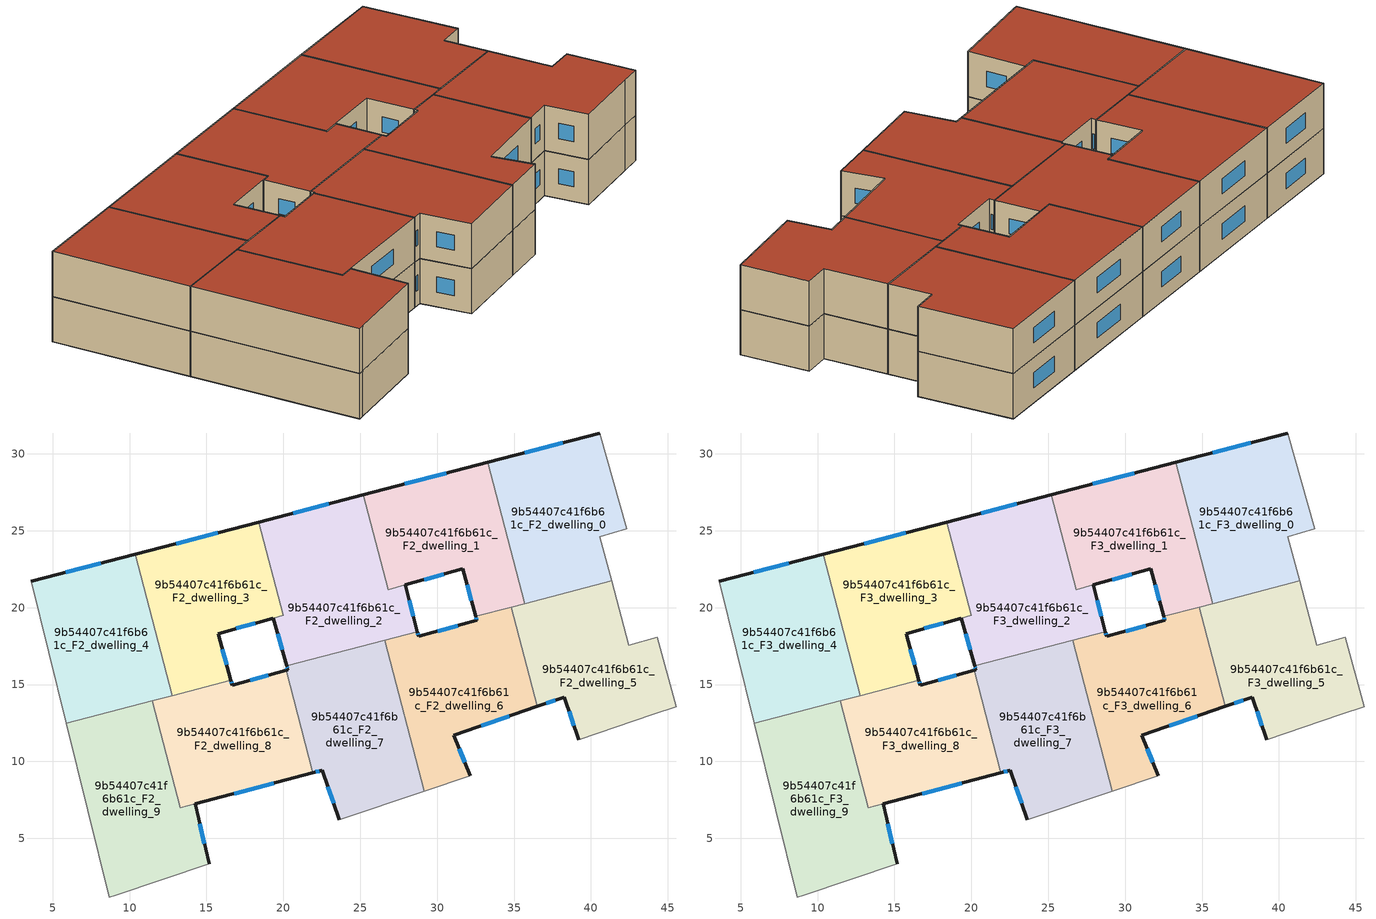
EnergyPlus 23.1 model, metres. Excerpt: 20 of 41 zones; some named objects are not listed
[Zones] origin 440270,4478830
9b54407c41f6b61c_F2_dwelling_0
 floor to 9b54407c41f6b61c_F1_dwelling_0 (EU_floor_Construction): 41.35,21.75 40.58,24.62 42.32,25.13 40.58,31.36 33.28,29.46 35.68,20.27 z6
 wall outside (EU_wall_Construction): 33.28,29.46 40.58,31.36 z6:9
 wall adiabatic (EU_wall_Construction): 40.58,31.36 42.32,25.13 40.58,24.62 41.35,21.75 z6:9
 wall to 9b54407c41f6b61c_F2_dwelling_1 (EU_wall_Construction): 35.68,20.27 33.28,29.46 z6:9
 wall to 9b54407c41f6b61c_F2_dwelling_5 (EU_wall_Construction): 41.35,21.75 35.68,20.27 z6:9
 window (EU_Window_Construction): 35.7,30.09 38.16,30.73 z6.99:8.01
9b54407c41f6b61c_F2_dwelling_1
 floor to 9b54407c41f6b61c_F1_dwelling_1 (EU_floor_Construction): 35.68,20.27 33.28,29.46 25.21,27.35 26.82,21.18 31.67,22.53 32.51,19.44 z6
 wall outside (EU_wall_Construction): 25.21,27.35 33.28,29.46 / 32.51,19.44 31.67,22.53 27.92,21.48 z6:9
 wall to 9b54407c41f6b61c_F2_dwelling_2 (EU_wall_Construction): 26.82,21.18 25.21,27.35 / 27.92,21.48 26.82,21.17 z6:9; 26.82,21.18,8.99 26.82,21.17,6 26.82,21.18,6
 wall to 9b54407c41f6b61c_F2_dwelling_6 (EU_wall_Construction): 34.81,20.04 32.51,19.44 z6:9
 wall to 9b54407c41f6b61c_F2_dwelling_5 (EU_wall_Construction): 35.68,20.27 34.81,20.04 z6:9
 window (EU_Window_Construction): 27.89,28.05 30.61,28.76 / 32.23,20.46 31.95,21.5 / 30.42,22.18 29.16,21.83 z6.99:8.01
9b54407c41f6b61c_F2_dwelling_2
 floor to 9b54407c41f6b61c_F1_dwelling_2 (EU_floor_Construction): 28.71,18.45 27.92,21.48 26.82,21.17 25.21,27.35 18.4,25.57 19.98,19.49 19.35,19.32 20.2,16.23 z6
 wall outside (EU_wall_Construction): 18.4,25.57 25.21,27.35 / 27.92,21.48 28.71,18.45 / 20.2,16.23 19.35,19.32 z6:9; 19.98,19.49,9 19.98,19.5,6 19.98,19.5,9
 wall to 9b54407c41f6b61c_F2_dwelling_3 (EU_wall_Construction): 19.35,19.32 19.98,19.49 / 19.98,19.5 18.4,25.57 z6:9
 wall to 9b54407c41f6b61c_F2_dwelling_7 (EU_wall_Construction): 26.58,17.89 20.2,16.23 z6:9
 wall to 9b54407c41f6b61c_F2_dwelling_6 (EU_wall_Construction): 28.71,18.45 26.58,17.89 z6:9
 window (EU_Window_Construction): 20.65,26.16 22.95,26.76 / 28.18,20.48 28.45,19.45 / 19.92,17.25 19.64,18.29 z6.99:8.01
9b54407c41f6b61c_F2_dwelling_3
 floor to 9b54407c41f6b61c_F1_dwelling_3 (EU_floor_Construction): 16.59,15.29 15.75,18.32 19.98,19.5 18.4,25.57 10.37,23.47 12.77,14.29 z6
 wall outside (EU_wall_Construction): 19.35,19.32 15.75,18.32 16.59,15.29 / 10.37,23.47 18.4,25.57 z6:9; 19.98,19.49,9 19.98,19.5,6 19.98,19.49,6
 wall to 9b54407c41f6b61c_F2_dwelling_4 (EU_wall_Construction): 12.77,14.29 10.37,23.47 z6:9
 wall to 9b54407c41f6b61c_F2_dwelling_8 (EU_wall_Construction): 16.59,15.29 12.77,14.29 z6:9
 window (EU_Window_Construction): 18.16,18.99 16.94,18.65 / 16.03,17.31 16.31,16.29 / 13.03,24.17 15.74,24.87 z6.99:8.01
9b54407c41f6b61c_F2_dwelling_4
 floor to 9b54407c41f6b61c_F1_dwelling_4 (EU_floor_Construction): 12.77,14.29 10.37,23.47 3.62,21.71 5.9,12.49 z6
 wall outside (EU_wall_Construction): 3.62,21.71 10.37,23.47 z6:9
 wall adiabatic (EU_wall_Construction): 5.9,12.49 3.62,21.71 z6:9
 wall to 9b54407c41f6b61c_F2_dwelling_9 (EU_wall_Construction): 11.47,13.95 5.9,12.49 z6:9
 wall to 9b54407c41f6b61c_F2_dwelling_8 (EU_wall_Construction): 12.77,14.29 11.47,13.95 z6:9
 window (EU_Window_Construction): 5.86,22.29 8.13,22.89 z6.99:8.01
9b54407c41f6b61c_F2_dwelling_5
 floor to 9b54407c41f6b61c_F1_dwelling_5 (EU_floor_Construction): 45.53,13.55 44.3,18.09 42.47,17.55 41.35,21.75 34.81,20.04 36.5,13.58 38.27,14.18 39.21,11.41 44.06,13.06 z6
 wall outside (EU_wall_Construction): 39.21,11.41 38.27,14.18 36.5,13.58 z6:9
 wall adiabatic (EU_wall_Construction): 41.35,21.75 42.47,17.55 44.3,18.09 45.53,13.55 44.06,13.06 39.21,11.41 z6:9
 wall to 9b54407c41f6b61c_F2_dwelling_6 (EU_wall_Construction): 36.5,13.58 34.81,20.04 z6:9
 window (EU_Window_Construction): 38.9,12.33 38.58,13.27 / 37.68,13.98 37.08,13.78 z6.99:8.01
9b54407c41f6b61c_F2_dwelling_6
 floor to 9b54407c41f6b61c_F1_dwelling_6 (EU_floor_Construction): 32.14,9.06 31.08,11.71 36.5,13.58 34.81,20.04 32.51,19.44 32.58,19.17 28.79,18.14 28.71,18.45 26.58,17.89 29.15,8.06 z6
 wall outside (EU_wall_Construction): 28.71,18.45 28.79,18.14 32.58,19.17 32.51,19.44 / 36.5,13.58 31.08,11.71 32.14,9.06 z6:9
 wall to 9b54407c41f6b61c_F2_dwelling_7 (EU_wall_Construction): 29.15,8.06 26.58,17.89 z6:9
 wall adiabatic (EU_wall_Construction): 32.14,9.06 29.15,8.06 z6:9
 window (EU_Window_Construction): 28.74,18.35 28.76,18.25 / 30.05,18.48 31.32,18.83 / 32.56,19.26 32.53,19.35 / 34.7,12.96 32.88,12.33 / 31.43,10.83 31.79,9.94 z6.99:8.01
9b54407c41f6b61c_F2_dwelling_7
 floor to 9b54407c41f6b61c_F1_dwelling_7 (EU_floor_Construction): 29.15,8.06 26.58,17.89 20.2,16.23 20.28,15.96 20.18,15.93 21.92,9.27 22.52,9.42 23.64,6.22 z6
 wall outside (EU_wall_Construction): 20.18,15.93 20.28,15.96 20.2,16.23 / 23.64,6.22 22.52,9.42 21.92,9.27 z6:9
 wall to 9b54407c41f6b61c_F2_dwelling_8 (EU_wall_Construction): 21.92,9.27 20.18,15.93 z6:9
 wall adiabatic (EU_wall_Construction): 29.15,8.06 23.64,6.22 z6:9
 window (EU_Window_Construction): 20.25,16.05 20.23,16.14 / 23.27,7.28 22.89,8.36 / 22.32,9.37 22.12,9.32 z6.99:8.01
9b54407c41f6b61c_F2_dwelling_8
 floor to 9b54407c41f6b61c_F1_dwelling_8 (EU_floor_Construction): 21.92,9.27 20.18,15.93 16.68,14.97 16.59,15.29 11.47,13.95 13.29,6.99 z6
 wall outside (EU_wall_Construction): 16.59,15.29 16.68,14.97 20.18,15.93 / 21.92,9.27 14.26,7.24 z6:9
 wall to 9b54407c41f6b61c_F2_dwelling_9 (EU_wall_Construction): 14.26,7.24 13.29,6.98 / 13.29,6.99 11.47,13.95 z6:9; 13.29,6.99,8.99 13.29,6.98,6 13.29,6.99,6
 window (EU_Window_Construction): 16.62,15.18 16.65,15.07 / 17.84,15.29 19.02,15.61 / 19.38,8.6 16.8,7.91 z6.99:8.01
9b54407c41f6b61c_F2_dwelling_9
 floor to 9b54407c41f6b61c_F1_dwelling_9 (EU_floor_Construction): 15.17,3.36 14.26,7.24 13.29,6.98 11.47,13.95 5.9,12.49 8.69,1.19 9.09,1.32 z6
 wall outside (EU_wall_Construction): 14.26,7.24 15.17,3.36 z6:9
 wall adiabatic (EU_wall_Construction): 15.17,3.36 9.09,1.32 8.69,1.19 5.9,12.49 z6:9
 window (EU_Window_Construction): 14.56,5.95 14.87,4.64 z6.99:8.01
9b54407c41f6b61c_F3_dwelling_0
 floor to 9b54407c41f6b61c_F2_dwelling_0 (EU_floor_Construction): 41.35,21.75 40.58,24.62 42.32,25.13 40.58,31.36 33.28,29.46 35.68,20.27 z9
 wall outside (EU_wall_Construction): 33.28,29.46 40.58,31.36 z9:12
 wall adiabatic (EU_wall_Construction): 40.58,31.36 42.32,25.13 40.58,24.62 41.35,21.75 z9:12
 wall to 9b54407c41f6b61c_F3_dwelling_1 (EU_wall_Construction): 35.68,20.27 33.28,29.46 z9:12
 wall to 9b54407c41f6b61c_F3_dwelling_5 (EU_wall_Construction): 41.35,21.75 35.68,20.27 z9:12
 window (EU_Window_Construction): 35.7,30.09 38.16,30.73 z9.99:11.01
 roof outside (EU_roof_Construction): 40.58,31.36 42.32,25.13 40.58,24.62 41.35,21.75 35.68,20.27 33.28,29.46 z12
9b54407c41f6b61c_F3_dwelling_1
 floor to 9b54407c41f6b61c_F2_dwelling_1 (EU_floor_Construction): 35.68,20.27 33.28,29.46 25.21,27.35 26.82,21.18 31.67,22.53 32.51,19.44 z9
 wall outside (EU_wall_Construction): 25.21,27.35 33.28,29.46 / 32.51,19.44 31.67,22.53 27.92,21.48 z9:12
 wall to 9b54407c41f6b61c_F3_dwelling_2 (EU_wall_Construction): 26.82,21.18 25.21,27.35 / 27.92,21.48 26.82,21.17 z9:12; 26.82,21.18,11.99 26.82,21.17,9 26.82,21.18,9
 wall to 9b54407c41f6b61c_F3_dwelling_6 (EU_wall_Construction): 34.81,20.04 32.51,19.44 z9:12
 wall to 9b54407c41f6b61c_F3_dwelling_5 (EU_wall_Construction): 35.68,20.27 34.81,20.04 z9:12
 window (EU_Window_Construction): 27.89,28.05 30.61,28.76 / 32.23,20.46 31.95,21.5 / 30.42,22.18 29.16,21.83 z9.99:11.01
 roof outside (EU_roof_Construction): 33.28,29.46 35.68,20.27 32.51,19.44 31.67,22.53 26.82,21.18 25.21,27.35 z12
9b54407c41f6b61c_F3_dwelling_2
 floor to 9b54407c41f6b61c_F2_dwelling_2 (EU_floor_Construction): 28.71,18.45 27.92,21.48 26.82,21.17 25.21,27.35 18.4,25.57 19.98,19.49 19.35,19.32 20.2,16.23 z9
 wall outside (EU_wall_Construction): 18.4,25.57 25.21,27.35 / 27.92,21.48 28.71,18.45 / 20.2,16.23 19.35,19.32 z9:12; 19.98,19.49,12 19.98,19.5,9 19.98,19.5,12
 wall to 9b54407c41f6b61c_F3_dwelling_3 (EU_wall_Construction): 19.35,19.32 19.98,19.49 / 19.98,19.5 18.4,25.57 z9:12
 wall to 9b54407c41f6b61c_F3_dwelling_7 (EU_wall_Construction): 26.58,17.89 20.2,16.23 z9:12
 wall to 9b54407c41f6b61c_F3_dwelling_6 (EU_wall_Construction): 28.71,18.45 26.58,17.89 z9:12
 window (EU_Window_Construction): 20.65,26.16 22.95,26.76 / 28.18,20.48 28.45,19.45 / 19.92,17.25 19.64,18.29 z9.99:11.01
 roof outside (EU_roof_Construction): 25.21,27.35 26.82,21.17 27.92,21.48 28.71,18.45 20.2,16.23 19.35,19.32 19.98,19.49 18.4,25.57 z12
9b54407c41f6b61c_F3_dwelling_3
 floor to 9b54407c41f6b61c_F2_dwelling_3 (EU_floor_Construction): 16.59,15.29 15.75,18.32 19.98,19.5 18.4,25.57 10.37,23.47 12.77,14.29 z9
 wall outside (EU_wall_Construction): 19.35,19.32 15.75,18.32 16.59,15.29 / 10.37,23.47 18.4,25.57 z9:12; 19.98,19.49,12 19.98,19.5,9 19.98,19.49,9
 wall to 9b54407c41f6b61c_F3_dwelling_4 (EU_wall_Construction): 12.77,14.29 10.37,23.47 z9:12
 wall to 9b54407c41f6b61c_F3_dwelling_8 (EU_wall_Construction): 16.59,15.29 12.77,14.29 z9:12
 window (EU_Window_Construction): 18.16,18.99 16.94,18.65 / 16.03,17.31 16.31,16.29 / 13.03,24.17 15.74,24.87 z9.99:11.01
 roof outside (EU_roof_Construction): 18.4,25.57 19.98,19.49 15.75,18.32 16.59,15.29 12.77,14.29 10.37,23.47 z12
9b54407c41f6b61c_F3_dwelling_4
 floor to 9b54407c41f6b61c_F2_dwelling_4 (EU_floor_Construction): 12.77,14.29 10.37,23.47 3.62,21.71 5.9,12.49 z9
 wall outside (EU_wall_Construction): 3.62,21.71 10.37,23.47 z9:12
 wall adiabatic (EU_wall_Construction): 5.9,12.49 3.62,21.71 z9:12
 wall to 9b54407c41f6b61c_F3_dwelling_9 (EU_wall_Construction): 11.47,13.95 5.9,12.49 z9:12
 wall to 9b54407c41f6b61c_F3_dwelling_8 (EU_wall_Construction): 12.77,14.29 11.47,13.95 z9:12
 window (EU_Window_Construction): 5.86,22.29 8.13,22.89 z9.99:11.01
 roof outside (EU_roof_Construction): 10.37,23.47 12.77,14.29 5.9,12.49 3.62,21.71 z12
9b54407c41f6b61c_F3_dwelling_5
 floor to 9b54407c41f6b61c_F2_dwelling_5 (EU_floor_Construction): 45.53,13.55 44.3,18.09 42.47,17.55 41.35,21.75 34.81,20.04 36.5,13.58 38.27,14.18 39.21,11.41 44.06,13.06 z9
 wall outside (EU_wall_Construction): 39.21,11.41 38.27,14.18 36.5,13.58 z9:12
 wall adiabatic (EU_wall_Construction): 41.35,21.75 42.47,17.55 44.3,18.09 45.53,13.55 44.06,13.06 39.21,11.41 z9:12
 wall to 9b54407c41f6b61c_F3_dwelling_6 (EU_wall_Construction): 36.5,13.58 34.81,20.04 z9:12
 window (EU_Window_Construction): 38.9,12.33 38.58,13.27 / 37.68,13.98 37.08,13.78 z9.99:11.01
 roof outside (EU_roof_Construction): 44.3,18.09 45.53,13.55 44.06,13.06 39.21,11.41 38.27,14.18 36.5,13.58 34.81,20.04 41.35,21.75 42.47,17.55 z12
9b54407c41f6b61c_F3_dwelling_6
 floor to 9b54407c41f6b61c_F2_dwelling_6 (EU_floor_Construction): 32.14,9.06 31.08,11.71 36.5,13.58 34.81,20.04 32.51,19.44 32.58,19.17 28.79,18.14 28.71,18.45 26.58,17.89 29.15,8.06 z9
 wall outside (EU_wall_Construction): 28.71,18.45 28.79,18.14 32.58,19.17 32.51,19.44 / 36.5,13.58 31.08,11.71 32.14,9.06 z9:12
 wall to 9b54407c41f6b61c_F3_dwelling_7 (EU_wall_Construction): 29.15,8.06 26.58,17.89 z9:12
 wall adiabatic (EU_wall_Construction): 32.14,9.06 29.15,8.06 z9:12
 window (EU_Window_Construction): 28.74,18.35 28.76,18.25 / 30.05,18.48 31.32,18.83 / 32.56,19.26 32.53,19.35 / 34.7,12.96 32.88,12.33 / 31.43,10.83 31.79,9.94 z9.99:11.01
 roof outside (EU_roof_Construction): 34.81,20.04 36.5,13.58 31.08,11.71 32.14,9.06 29.15,8.06 26.58,17.89 28.71,18.45 28.79,18.14 32.58,19.17 32.51,19.44 z12
9b54407c41f6b61c_F3_dwelling_7
 floor to 9b54407c41f6b61c_F2_dwelling_7 (EU_floor_Construction): 29.15,8.06 26.58,17.89 20.2,16.23 20.28,15.96 20.18,15.93 21.92,9.27 22.52,9.42 23.64,6.22 z9
 wall outside (EU_wall_Construction): 20.18,15.93 20.28,15.96 20.2,16.23 / 23.64,6.22 22.52,9.42 21.92,9.27 z9:12
 wall to 9b54407c41f6b61c_F3_dwelling_8 (EU_wall_Construction): 21.92,9.27 20.18,15.93 z9:12
 wall adiabatic (EU_wall_Construction): 29.15,8.06 23.64,6.22 z9:12
 window (EU_Window_Construction): 20.25,16.05 20.23,16.14 / 23.27,7.28 22.89,8.36 / 22.32,9.37 22.12,9.32 z9.99:11.01
 roof outside (EU_roof_Construction): 26.58,17.89 29.15,8.06 23.64,6.22 22.52,9.42 21.92,9.27 20.18,15.93 20.28,15.96 20.2,16.23 z12
9b54407c41f6b61c_F3_dwelling_8
 floor to 9b54407c41f6b61c_F2_dwelling_8 (EU_floor_Construction): 21.92,9.27 20.18,15.93 16.68,14.97 16.59,15.29 11.47,13.95 13.29,6.99 z9
 wall outside (EU_wall_Construction): 16.59,15.29 16.68,14.97 20.18,15.93 / 21.92,9.27 14.26,7.24 z9:12
 wall to 9b54407c41f6b61c_F3_dwelling_9 (EU_wall_Construction): 14.26,7.24 13.29,6.98 / 13.29,6.99 11.47,13.95 z9:12; 13.29,6.99,11.99 13.29,6.98,9 13.29,6.99,9
 window (EU_Window_Construction): 16.62,15.18 16.65,15.07 / 17.84,15.29 19.02,15.61 / 19.38,8.6 16.8,7.91 z9.99:11.01
 roof outside (EU_roof_Construction): 20.18,15.93 21.92,9.27 13.29,6.99 11.47,13.95 16.59,15.29 16.68,14.97 z12
9b54407c41f6b61c_F3_dwelling_9
 floor to 9b54407c41f6b61c_F2_dwelling_9 (EU_floor_Construction): 15.17,3.36 14.26,7.24 13.29,6.98 11.47,13.95 5.9,12.49 8.69,1.19 9.09,1.32 z9
 wall outside (EU_wall_Construction): 14.26,7.24 15.17,3.36 z9:12
 wall adiabatic (EU_wall_Construction): 15.17,3.36 9.09,1.32 8.69,1.19 5.9,12.49 z9:12
 window (EU_Window_Construction): 14.56,5.95 14.87,4.64 z9.99:11.01
 roof outside (EU_roof_Construction): 11.47,13.95 13.29,6.98 14.26,7.24 15.17,3.36 9.09,1.32 8.69,1.19 5.9,12.49 z12
[Building]
EU S2 Campaign: North Axis=0; Terrain=City; Solar Distribution=FullExterior
[Site:Location]
Madrid: Latitude=40.5; Longitude=-3.5; Time Zone=1; Elevation=609
[SizingPeriod:WeatherFileDays]
AnnualSizingPeriod: Begin Month=1; Begin Day of Month=1; End Month=12; End Day of Month=31; Day of Week for Start Day=Monday; Use Weather File Daylight Saving Period=No; Use Weather File Rain and Snow Indicators=No
[MATERIAL]
EU_InternalMass_Material: Roughness=MediumRough; Thickness=0.1; Conductivity=1; Density=1800; Specific Heat=900; Thermal Absorptance=0.9; Solar Absorptance=0.7; Visible Absorptance=0.7
[MATERIAL:NOMASS] Roughness=MediumRough; Thermal Absorptance=0.9; Solar Absorptance=0.7; Visible Absorptance=0.7
Name | Thermal Resistance
EU_wall_NoMass | 0.609216
EU_roof_NoMass | 0.513268
EU_floor_NoMass | 0.568163
[WINDOWMATERIAL:SIMPLEGLAZINGSYSTEM]
EU_Window_SimpleGlazing: UFactor=5.50606; Solar Heat Gain Coefficient=0.85; Visible Transmittance=0.85
[CONSTRUCTION]
EU_wall_Construction: EU_wall_NoMass
EU_roof_Construction: EU_roof_NoMass
EU_floor_Construction: EU_floor_NoMass
EU_InternalMass_Construction: EU_InternalMass_Material
EU_Window_Construction: EU_Window_SimpleGlazing
[ZONE] Type=1; Multiplier=1; Ceiling Height=autocalculate; Floor Area=autocalculate; Part of Total Floor Area=Yes
Name | Volume
9b54407c41f6b61c_F2_dwelling_0; 9b54407c41f6b61c_F3_dwelling_0 | 200.575
9b54407c41f6b61c_F2_dwelling_1; 9b54407c41f6b61c_F3_dwelling_1 | 189.859
9b54407c41f6b61c_F2_dwelling_2; 9b54407c41f6b61c_F3_dwelling_2 | 217.315
9b54407c41f6b61c_F2_dwelling_3; 9b54407c41f6b61c_F3_dwelling_3 | 194.468
9b54407c41f6b61c_F2_dwelling_4; 9b54407c41f6b61c_F3_dwelling_4 | 200.576
9b54407c41f6b61c_F2_dwelling_5; 9b54407c41f6b61c_F3_dwelling_5 | 200.568
9b54407c41f6b61c_F2_dwelling_6; 9b54407c41f6b61c_F3_dwelling_6 | 200.564
9b54407c41f6b61c_F2_dwelling_7; 9b54407c41f6b61c_F3_dwelling_7 | 200.57
9b54407c41f6b61c_F2_dwelling_8; 9b54407c41f6b61c_F3_dwelling_8 | 189.043
9b54407c41f6b61c_F2_dwelling_9; 9b54407c41f6b61c_F3_dwelling_9 | 212.043
[INTERNALMASS] Construction=EU_InternalMass_Construction
Name | Zone or ZoneList | Surface Area
9b54407c41f6b61c_F2_dwelling_0_EU_InternalMass | 9b54407c41f6b61c_F2_dwelling_0 | 66.8586
9b54407c41f6b61c_F2_dwelling_1_EU_InternalMass | 9b54407c41f6b61c_F2_dwelling_1 | 63.2974
9b54407c41f6b61c_F2_dwelling_2_EU_InternalMass | 9b54407c41f6b61c_F2_dwelling_2 | 72.4386
9b54407c41f6b61c_F2_dwelling_3_EU_InternalMass | 9b54407c41f6b61c_F2_dwelling_3 | 64.8342
9b54407c41f6b61c_F2_dwelling_4_EU_InternalMass | 9b54407c41f6b61c_F2_dwelling_4 | 66.8586
9b54407c41f6b61c_F2_dwelling_5_EU_InternalMass | 9b54407c41f6b61c_F2_dwelling_5 | 66.8562
9b54407c41f6b61c_F2_dwelling_6_EU_InternalMass | 9b54407c41f6b61c_F2_dwelling_6 | 66.855
9b54407c41f6b61c_F2_dwelling_7_EU_InternalMass | 9b54407c41f6b61c_F2_dwelling_7 | 66.8567
9b54407c41f6b61c_F2_dwelling_8_EU_InternalMass | 9b54407c41f6b61c_F2_dwelling_8 | 63.0356
9b54407c41f6b61c_F2_dwelling_9_EU_InternalMass | 9b54407c41f6b61c_F2_dwelling_9 | 70.6827
9b54407c41f6b61c_F3_dwelling_0_EU_InternalMass | 9b54407c41f6b61c_F3_dwelling_0 | 66.8586
9b54407c41f6b61c_F3_dwelling_1_EU_InternalMass | 9b54407c41f6b61c_F3_dwelling_1 | 63.2974
9b54407c41f6b61c_F3_dwelling_2_EU_InternalMass | 9b54407c41f6b61c_F3_dwelling_2 | 72.4386
9b54407c41f6b61c_F3_dwelling_3_EU_InternalMass | 9b54407c41f6b61c_F3_dwelling_3 | 64.8342
9b54407c41f6b61c_F3_dwelling_4_EU_InternalMass | 9b54407c41f6b61c_F3_dwelling_4 | 66.8586
9b54407c41f6b61c_F3_dwelling_5_EU_InternalMass | 9b54407c41f6b61c_F3_dwelling_5 | 66.8562
9b54407c41f6b61c_F3_dwelling_6_EU_InternalMass | 9b54407c41f6b61c_F3_dwelling_6 | 66.855
9b54407c41f6b61c_F3_dwelling_7_EU_InternalMass | 9b54407c41f6b61c_F3_dwelling_7 | 66.8567
9b54407c41f6b61c_F3_dwelling_8_EU_InternalMass | 9b54407c41f6b61c_F3_dwelling_8 | 63.0356
9b54407c41f6b61c_F3_dwelling_9_EU_InternalMass | 9b54407c41f6b61c_F3_dwelling_9 | 70.6827
[OTHEREQUIPMENT] Fuel Type=Electricity; Design Level Calculation Method=Watts/Area; Power per Zone Floor Area=1; Fraction Latent=0; Fraction Radiant=0; Fraction Lost=0; Carbon Dioxide Generation Rate=0; EndUse Subcategory=EU_Step8_InternalGains
Name | Zone or ZoneList or Space or SpaceList | Schedule
EU_Step8_InternalGain_9b54407c41f6b61c_F2_dwelling_0_f000 | 9b54407c41f6b61c_F2_dwelling_0 | EU_Step8_GainSchedule_9b54407c41f6b61c_F2_dwelling_0_f000
EU_Step8_InternalGain_9b54407c41f6b61c_F2_dwelling_1_f000 | 9b54407c41f6b61c_F2_dwelling_1 | EU_Step8_GainSchedule_9b54407c41f6b61c_F2_dwelling_1_f000
EU_Step8_InternalGain_9b54407c41f6b61c_F2_dwelling_2_f000 | 9b54407c41f6b61c_F2_dwelling_2 | EU_Step8_GainSchedule_9b54407c41f6b61c_F2_dwelling_2_f000
EU_Step8_InternalGain_9b54407c41f6b61c_F2_dwelling_3_f000 | 9b54407c41f6b61c_F2_dwelling_3 | EU_Step8_GainSchedule_9b54407c41f6b61c_F2_dwelling_3_f000
EU_Step8_InternalGain_9b54407c41f6b61c_F2_dwelling_4_f000 | 9b54407c41f6b61c_F2_dwelling_4 | EU_Step8_GainSchedule_9b54407c41f6b61c_F2_dwelling_4_f000
EU_Step8_InternalGain_9b54407c41f6b61c_F2_dwelling_5_f000 | 9b54407c41f6b61c_F2_dwelling_5 | EU_Step8_GainSchedule_9b54407c41f6b61c_F2_dwelling_5_f000
EU_Step8_InternalGain_9b54407c41f6b61c_F2_dwelling_6_f000 | 9b54407c41f6b61c_F2_dwelling_6 | EU_Step8_GainSchedule_9b54407c41f6b61c_F2_dwelling_6_f000
EU_Step8_InternalGain_9b54407c41f6b61c_F2_dwelling_7_f000 | 9b54407c41f6b61c_F2_dwelling_7 | EU_Step8_GainSchedule_9b54407c41f6b61c_F2_dwelling_7_f000
EU_Step8_InternalGain_9b54407c41f6b61c_F2_dwelling_8_f000 | 9b54407c41f6b61c_F2_dwelling_8 | EU_Step8_GainSchedule_9b54407c41f6b61c_F2_dwelling_8_f000
EU_Step8_InternalGain_9b54407c41f6b61c_F2_dwelling_9_f000 | 9b54407c41f6b61c_F2_dwelling_9 | EU_Step8_GainSchedule_9b54407c41f6b61c_F2_dwelling_9_f000
EU_Step8_InternalGain_9b54407c41f6b61c_F3_dwelling_0_f000 | 9b54407c41f6b61c_F3_dwelling_0 | EU_Step8_GainSchedule_9b54407c41f6b61c_F3_dwelling_0_f000
EU_Step8_InternalGain_9b54407c41f6b61c_F3_dwelling_1_f000 | 9b54407c41f6b61c_F3_dwelling_1 | EU_Step8_GainSchedule_9b54407c41f6b61c_F3_dwelling_1_f000
EU_Step8_InternalGain_9b54407c41f6b61c_F3_dwelling_2_f000 | 9b54407c41f6b61c_F3_dwelling_2 | EU_Step8_GainSchedule_9b54407c41f6b61c_F3_dwelling_2_f000
EU_Step8_InternalGain_9b54407c41f6b61c_F3_dwelling_3_f000 | 9b54407c41f6b61c_F3_dwelling_3 | EU_Step8_GainSchedule_9b54407c41f6b61c_F3_dwelling_3_f000
EU_Step8_InternalGain_9b54407c41f6b61c_F3_dwelling_4_f000 | 9b54407c41f6b61c_F3_dwelling_4 | EU_Step8_GainSchedule_9b54407c41f6b61c_F3_dwelling_4_f000
EU_Step8_InternalGain_9b54407c41f6b61c_F3_dwelling_5_f000 | 9b54407c41f6b61c_F3_dwelling_5 | EU_Step8_GainSchedule_9b54407c41f6b61c_F3_dwelling_5_f000
EU_Step8_InternalGain_9b54407c41f6b61c_F3_dwelling_6_f000 | 9b54407c41f6b61c_F3_dwelling_6 | EU_Step8_GainSchedule_9b54407c41f6b61c_F3_dwelling_6_f000
EU_Step8_InternalGain_9b54407c41f6b61c_F3_dwelling_7_f000 | 9b54407c41f6b61c_F3_dwelling_7 | EU_Step8_GainSchedule_9b54407c41f6b61c_F3_dwelling_7_f000
EU_Step8_InternalGain_9b54407c41f6b61c_F3_dwelling_8_f000 | 9b54407c41f6b61c_F3_dwelling_8 | EU_Step8_GainSchedule_9b54407c41f6b61c_F3_dwelling_8_f000
EU_Step8_InternalGain_9b54407c41f6b61c_F3_dwelling_9_f000 | 9b54407c41f6b61c_F3_dwelling_9 | EU_Step8_GainSchedule_9b54407c41f6b61c_F3_dwelling_9_f000
[ZONEVENTILATION:DESIGNFLOWRATE] Schedule=EU_AlwaysOn; Design Flow Rate Calculation Method=AirChanges/Hour; Air Changes per Hour=0.752966; Ventilation Type=Natural; Fan Pressure Rise=0; Fan Total Efficiency=1; Constant Term Coefficient=1; Temperature Term Coefficient=0; Velocity Term Coefficient=0; Velocity Squared Term Coefficient=0; Minimum Indoor Temperature=-100; Maximum Indoor Temperature=100; Delta Temperature=-100; Minimum Outdoor Temperature=-100; Maximum Outdoor Temperature=100; Maximum Wind Speed=40
Name | Zone or ZoneList or Space or SpaceList
EU_ConstantAir_9b54407c41f6b61c_F2_dwelling_0 | 9b54407c41f6b61c_F2_dwelling_0
EU_ConstantAir_9b54407c41f6b61c_F2_dwelling_1 | 9b54407c41f6b61c_F2_dwelling_1
EU_ConstantAir_9b54407c41f6b61c_F2_dwelling_2 | 9b54407c41f6b61c_F2_dwelling_2
EU_ConstantAir_9b54407c41f6b61c_F2_dwelling_3 | 9b54407c41f6b61c_F2_dwelling_3
EU_ConstantAir_9b54407c41f6b61c_F2_dwelling_4 | 9b54407c41f6b61c_F2_dwelling_4
EU_ConstantAir_9b54407c41f6b61c_F2_dwelling_5 | 9b54407c41f6b61c_F2_dwelling_5
EU_ConstantAir_9b54407c41f6b61c_F2_dwelling_6 | 9b54407c41f6b61c_F2_dwelling_6
EU_ConstantAir_9b54407c41f6b61c_F2_dwelling_7 | 9b54407c41f6b61c_F2_dwelling_7
EU_ConstantAir_9b54407c41f6b61c_F2_dwelling_8 | 9b54407c41f6b61c_F2_dwelling_8
EU_ConstantAir_9b54407c41f6b61c_F2_dwelling_9 | 9b54407c41f6b61c_F2_dwelling_9
EU_ConstantAir_9b54407c41f6b61c_F3_dwelling_0 | 9b54407c41f6b61c_F3_dwelling_0
EU_ConstantAir_9b54407c41f6b61c_F3_dwelling_1 | 9b54407c41f6b61c_F3_dwelling_1
EU_ConstantAir_9b54407c41f6b61c_F3_dwelling_2 | 9b54407c41f6b61c_F3_dwelling_2
EU_ConstantAir_9b54407c41f6b61c_F3_dwelling_3 | 9b54407c41f6b61c_F3_dwelling_3
EU_ConstantAir_9b54407c41f6b61c_F3_dwelling_4 | 9b54407c41f6b61c_F3_dwelling_4
EU_ConstantAir_9b54407c41f6b61c_F3_dwelling_5 | 9b54407c41f6b61c_F3_dwelling_5
EU_ConstantAir_9b54407c41f6b61c_F3_dwelling_6 | 9b54407c41f6b61c_F3_dwelling_6
EU_ConstantAir_9b54407c41f6b61c_F3_dwelling_7 | 9b54407c41f6b61c_F3_dwelling_7
EU_ConstantAir_9b54407c41f6b61c_F3_dwelling_8 | 9b54407c41f6b61c_F3_dwelling_8
EU_ConstantAir_9b54407c41f6b61c_F3_dwelling_9 | 9b54407c41f6b61c_F3_dwelling_9
[HVACTEMPLATE:ZONE:IDEALLOADSAIRSYSTEM] System Availability Schedule=EU_AlwaysOn; Maximum Heating Supply Air Temperature=50; Minimum Cooling Supply Air Temperature=13; Maximum Heating Supply Air Humidity Ratio=0.0156; Minimum Cooling Supply Air Humidity Ratio=0.0077; Heating Limit=NoLimit; Cooling Limit=NoLimit; Heating Availability Schedule=EU_AlwaysOn; Cooling Availability Schedule=EU_CoolingOff; Dehumidification Control Type=ConstantSensibleHeatRatio; Cooling Sensible Heat Ratio=0.7; Dehumidification Setpoint=60; Humidification Control Type=None; Humidification Setpoint=30; Outdoor Air Method=None; Outdoor Air Flow Rate per Person=0.00944; Outdoor Air Flow Rate per Zone Floor Area=0; Outdoor Air Flow Rate per Zone=0; Demand Controlled Ventilation Type=None; Outdoor Air Economizer Type=NoEconomizer; Heat Recovery Type=None; Sensible Heat Recovery Effectiveness=0.7; Latent Heat Recovery Effectiveness=0.65
Name | Template Thermostat
9b54407c41f6b61c_F2_dwelling_0 | EU_HeatOnly_9b54407c41f6b61c_F2_dwelling_0
9b54407c41f6b61c_F2_dwelling_1 | EU_HeatOnly_9b54407c41f6b61c_F2_dwelling_1
9b54407c41f6b61c_F2_dwelling_2 | EU_HeatOnly_9b54407c41f6b61c_F2_dwelling_2
9b54407c41f6b61c_F2_dwelling_3 | EU_HeatOnly_9b54407c41f6b61c_F2_dwelling_3
9b54407c41f6b61c_F2_dwelling_4 | EU_HeatOnly_9b54407c41f6b61c_F2_dwelling_4
9b54407c41f6b61c_F2_dwelling_5 | EU_HeatOnly_9b54407c41f6b61c_F2_dwelling_5
9b54407c41f6b61c_F2_dwelling_6 | EU_HeatOnly_9b54407c41f6b61c_F2_dwelling_6
9b54407c41f6b61c_F2_dwelling_7 | EU_HeatOnly_9b54407c41f6b61c_F2_dwelling_7
9b54407c41f6b61c_F2_dwelling_8 | EU_HeatOnly_9b54407c41f6b61c_F2_dwelling_8
9b54407c41f6b61c_F2_dwelling_9 | EU_HeatOnly_9b54407c41f6b61c_F2_dwelling_9
9b54407c41f6b61c_F3_dwelling_0 | EU_HeatOnly_9b54407c41f6b61c_F3_dwelling_0
9b54407c41f6b61c_F3_dwelling_1 | EU_HeatOnly_9b54407c41f6b61c_F3_dwelling_1
9b54407c41f6b61c_F3_dwelling_2 | EU_HeatOnly_9b54407c41f6b61c_F3_dwelling_2
9b54407c41f6b61c_F3_dwelling_3 | EU_HeatOnly_9b54407c41f6b61c_F3_dwelling_3
9b54407c41f6b61c_F3_dwelling_4 | EU_HeatOnly_9b54407c41f6b61c_F3_dwelling_4
9b54407c41f6b61c_F3_dwelling_5 | EU_HeatOnly_9b54407c41f6b61c_F3_dwelling_5
9b54407c41f6b61c_F3_dwelling_6 | EU_HeatOnly_9b54407c41f6b61c_F3_dwelling_6
9b54407c41f6b61c_F3_dwelling_7 | EU_HeatOnly_9b54407c41f6b61c_F3_dwelling_7
9b54407c41f6b61c_F3_dwelling_8 | EU_HeatOnly_9b54407c41f6b61c_F3_dwelling_8
9b54407c41f6b61c_F3_dwelling_9 | EU_HeatOnly_9b54407c41f6b61c_F3_dwelling_9
[SIZING:ZONE] Zone Cooling Design Supply Air Temperature Input Method=SupplyAirTemperature; Zone Cooling Design Supply Air Temperature=13; Zone Heating Design Supply Air Temperature Input Method=SupplyAirTemperature; Zone Heating Design Supply Air Temperature=50; Zone Cooling Design Supply Air Humidity Ratio=0.008; Zone Heating Design Supply Air Humidity Ratio=0.008; Cooling Design Air Flow Method=DesignDay; Cooling Design Air Flow Rate=0; Cooling Minimum Air Flow per Zone Floor Area=0.000762; Cooling Minimum Air Flow=0; Cooling Minimum Air Flow Fraction=0.2; Heating Design Air Flow Method=DesignDay; Heating Design Air Flow Rate=0; Heating Maximum Air Flow per Zone Floor Area=0.002032; Heating Maximum Air Flow=0.141576; Heating Maximum Air Flow Fraction=0.3; Account for Dedicated Outdoor Air System=No; Dedicated Outdoor Air System Control Strategy=NeutralSupplyAir; Dedicated Outdoor Air Low Setpoint Temperature for Design=autosize; Dedicated Outdoor Air High Setpoint Temperature for Design=autosize; Zone Load Sizing Method=Sensible Load Only No Latent Load; Zone Latent Cooling Design Supply Air Humidity Ratio Input Method=HumidityRatioDifference; Zone Cooling Design Supply Air Humidity Ratio Difference=0.005; Zone Latent Heating Design Supply Air Humidity Ratio Input Method=HumidityRatioDifference; Zone Humidification Design Supply Air Humidity Ratio Difference=0.005
9b54407c41f6b61c_F2_dwelling_0; 9b54407c41f6b61c_F2_dwelling_1; 9b54407c41f6b61c_F2_dwelling_2; 9b54407c41f6b61c_F2_dwelling_3; 9b54407c41f6b61c_F2_dwelling_4; 9b54407c41f6b61c_F2_dwelling_5; 9b54407c41f6b61c_F2_dwelling_6; 9b54407c41f6b61c_F2_dwelling_7; 9b54407c41f6b61c_F2_dwelling_8; 9b54407c41f6b61c_F2_dwelling_9; 9b54407c41f6b61c_F3_dwelling_0; 9b54407c41f6b61c_F3_dwelling_1; 9b54407c41f6b61c_F3_dwelling_2; 9b54407c41f6b61c_F3_dwelling_3; 9b54407c41f6b61c_F3_dwelling_4; 9b54407c41f6b61c_F3_dwelling_5; 9b54407c41f6b61c_F3_dwelling_6; 9b54407c41f6b61c_F3_dwelling_7; 9b54407c41f6b61c_F3_dwelling_8; 9b54407c41f6b61c_F3_dwelling_9
[SCHEDULE:CONSTANT]
Name | Hourly Value
EU_AlwaysOn | 1
EU_CoolingOff | 0
[SCHEDULE:FILE] Column Number=1; Rows to Skip at Top=0; Number of Hours of Data=8760; Column Separator=Comma; Interpolate to Timestep=No; Minutes per Item=60; Adjust Schedule for Daylight Savings=Yes
Name | File
EU_Step8_GainSchedule_9b54407c41f6b61c_F2_dwelling_0_f000 | ../../schedules/9b54407c41f6b61c/9b54407c41f6b61c_F2_dwelling_0_f000_gain.csv
EU_Step8_GainSchedule_9b54407c41f6b61c_F2_dwelling_1_f000 | ../../schedules/9b54407c41f6b61c/9b54407c41f6b61c_F2_dwelling_1_f000_gain.csv
EU_Step8_GainSchedule_9b54407c41f6b61c_F2_dwelling_2_f000 | ../../schedules/9b54407c41f6b61c/9b54407c41f6b61c_F2_dwelling_2_f000_gain.csv
EU_Step8_GainSchedule_9b54407c41f6b61c_F2_dwelling_3_f000 | ../../schedules/9b54407c41f6b61c/9b54407c41f6b61c_F2_dwelling_3_f000_gain.csv
EU_Step8_GainSchedule_9b54407c41f6b61c_F2_dwelling_4_f000 | ../../schedules/9b54407c41f6b61c/9b54407c41f6b61c_F2_dwelling_4_f000_gain.csv
EU_Step8_GainSchedule_9b54407c41f6b61c_F2_dwelling_5_f000 | ../../schedules/9b54407c41f6b61c/9b54407c41f6b61c_F2_dwelling_5_f000_gain.csv
EU_Step8_GainSchedule_9b54407c41f6b61c_F2_dwelling_6_f000 | ../../schedules/9b54407c41f6b61c/9b54407c41f6b61c_F2_dwelling_6_f000_gain.csv
EU_Step8_GainSchedule_9b54407c41f6b61c_F2_dwelling_7_f000 | ../../schedules/9b54407c41f6b61c/9b54407c41f6b61c_F2_dwelling_7_f000_gain.csv
EU_Step8_GainSchedule_9b54407c41f6b61c_F2_dwelling_8_f000 | ../../schedules/9b54407c41f6b61c/9b54407c41f6b61c_F2_dwelling_8_f000_gain.csv
EU_Step8_GainSchedule_9b54407c41f6b61c_F2_dwelling_9_f000 | ../../schedules/9b54407c41f6b61c/9b54407c41f6b61c_F2_dwelling_9_f000_gain.csv
EU_Step8_GainSchedule_9b54407c41f6b61c_F3_dwelling_0_f000 | ../../schedules/9b54407c41f6b61c/9b54407c41f6b61c_F3_dwelling_0_f000_gain.csv
EU_Step8_GainSchedule_9b54407c41f6b61c_F3_dwelling_1_f000 | ../../schedules/9b54407c41f6b61c/9b54407c41f6b61c_F3_dwelling_1_f000_gain.csv
EU_Step8_GainSchedule_9b54407c41f6b61c_F3_dwelling_2_f000 | ../../schedules/9b54407c41f6b61c/9b54407c41f6b61c_F3_dwelling_2_f000_gain.csv
EU_Step8_GainSchedule_9b54407c41f6b61c_F3_dwelling_3_f000 | ../../schedules/9b54407c41f6b61c/9b54407c41f6b61c_F3_dwelling_3_f000_gain.csv
EU_Step8_GainSchedule_9b54407c41f6b61c_F3_dwelling_4_f000 | ../../schedules/9b54407c41f6b61c/9b54407c41f6b61c_F3_dwelling_4_f000_gain.csv
EU_Step8_GainSchedule_9b54407c41f6b61c_F3_dwelling_5_f000 | ../../schedules/9b54407c41f6b61c/9b54407c41f6b61c_F3_dwelling_5_f000_gain.csv
EU_Step8_GainSchedule_9b54407c41f6b61c_F3_dwelling_6_f000 | ../../schedules/9b54407c41f6b61c/9b54407c41f6b61c_F3_dwelling_6_f000_gain.csv
EU_Step8_GainSchedule_9b54407c41f6b61c_F3_dwelling_7_f000 | ../../schedules/9b54407c41f6b61c/9b54407c41f6b61c_F3_dwelling_7_f000_gain.csv
EU_Step8_GainSchedule_9b54407c41f6b61c_F3_dwelling_8_f000 | ../../schedules/9b54407c41f6b61c/9b54407c41f6b61c_F3_dwelling_8_f000_gain.csv
EU_Step8_GainSchedule_9b54407c41f6b61c_F3_dwelling_9_f000 | ../../schedules/9b54407c41f6b61c/9b54407c41f6b61c_F3_dwelling_9_f000_gain.csv
